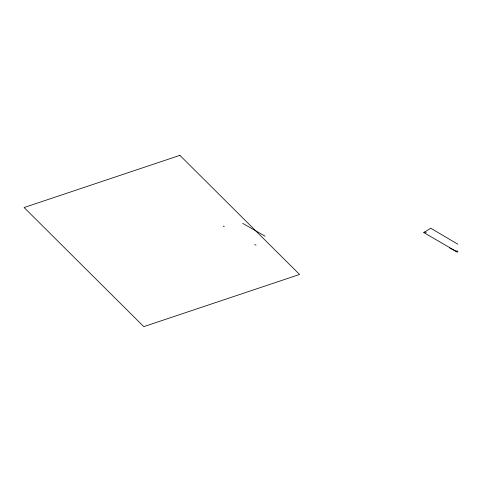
<?xml version="1.0" encoding="UTF-8"?>
<svg xmlns="http://www.w3.org/2000/svg" width="482" height="482" viewBox="0 0 482 482"><rect width="100%" height="100%" fill="white"/><g stroke="black" fill="none" stroke-linecap="round" stroke-linejoin="round"><path stroke-width="0.72" d="M457.195 251.972L423.798 232.571L430.709 228.215L457.755 244.157M423.798 232.571L424.925 232.017L426.257 232.782M254.695 244.537L256.008 245.169M449.586 247.893L457.31 252.038M223.262 226.1L224.293 226.654M242.711 223.365L265.142 236.216M456.767 250.724L457.9 251.381M179.882 155.355L24.1 207.531L143.775 326.645L299.557 274.469L179.882 155.355"/></g></svg>
